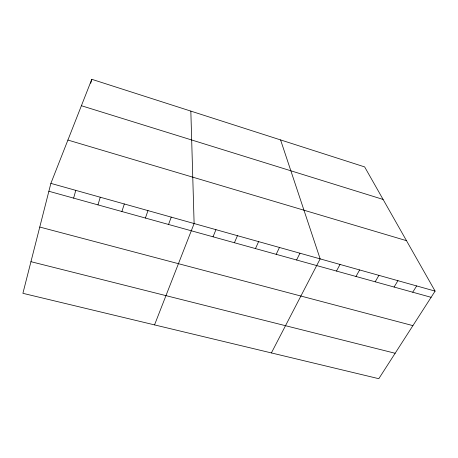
<?xml version="1.0" encoding="UTF-8"?>
<svg xmlns="http://www.w3.org/2000/svg" width="458" height="458" viewBox="0 0 458 458"><rect width="100%" height="100%" fill="white"/><g stroke="black" fill="none" stroke-linecap="round" stroke-linejoin="round"><path stroke-width="0.69" d="M50.878 183.383L22.9 293.32L378.8 378.697L435.1 291.105L364.642 166.907L91.783 79.303L50.878 183.383L435.1 291.105M90.73 83.259L91.783 79.303M73.629 198.125L75.782 190.368M97.966 204.881L100.262 197.226M121.885 211.516L124.324 203.976M145.409 218.042L147.98 210.606M168.544 224.46L171.246 217.132M154.535 324.899L194.118 223.544L190.837 111.105M213.027 236.803L215.964 229.67M234.41 242.734L237.462 235.698M255.461 248.574L258.621 241.629M276.185 254.327L279.454 247.469M296.595 259.989L299.961 253.217M271.388 352.929L320.159 258.879L280.582 139.919M336.481 271.056L340.042 264.455M355.981 276.46L359.627 269.945M375.182 281.79L378.921 275.355M394.103 287.04L397.928 280.685M412.744 292.21L416.648 285.935M30.949 261.684L395.145 353.267M39.766 227.048L412.91 325.632M48.874 191.261L431.115 297.311M67.904 140.056L406.486 240.673M81.398 105.724L383.094 199.436"/></g></svg>
